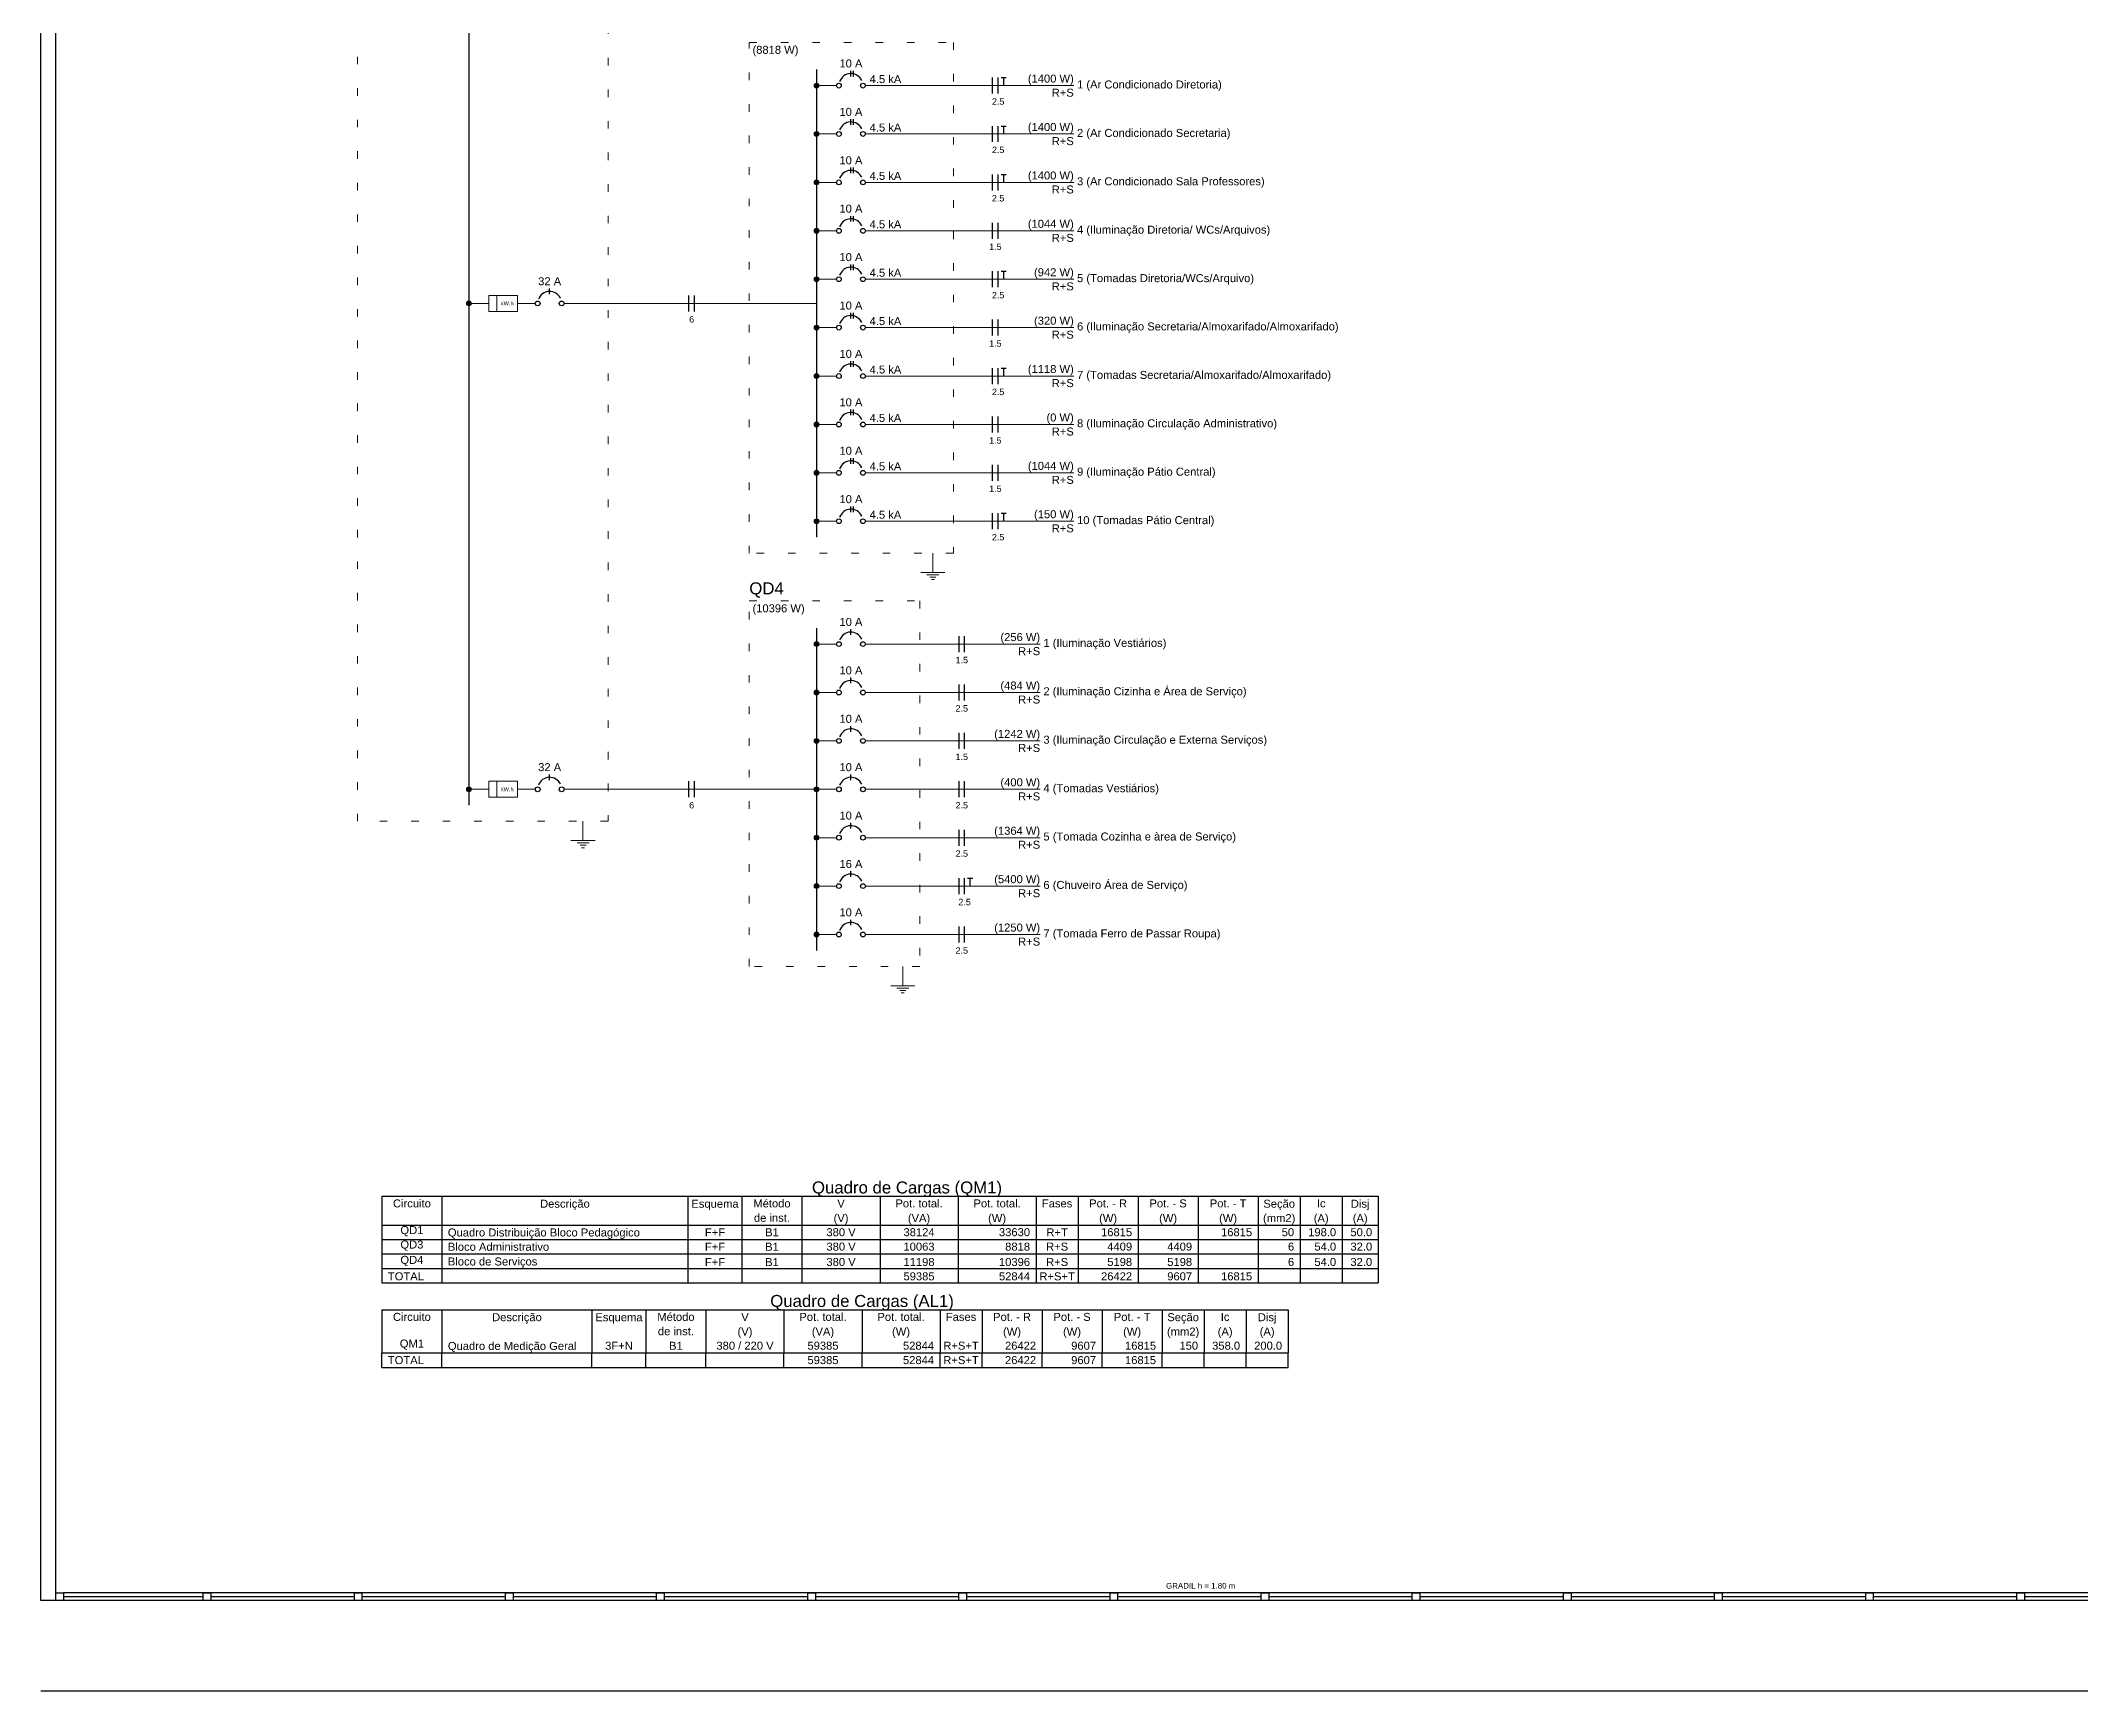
# Model space of a CAD drawing. Extents: x 210 to 779, y 61 to 241.
# Drawn here: x 325.15 to 352.14, y 171.11 to 192.95 of the extents above; entities that cross this region are included whole.
import ezdxf

# ---------------------------------------------------------------- set-up
doc = ezdxf.new("R2010")
doc.units = 0
doc.header["$LTSCALE"] = 2
doc.linetypes.add('DOT2', pattern=[3.175, 0, -3.175])
doc.layers.get('0').update_dxf_attribs({"linetype": 'CONTINUOUS'})
for name, color, linetype in [('A-MURO', 2, 'CONTINUOUS'), ('A-PISOS-NIVEL', 1, 'CONTINUOUS'), ('AR-PIS', 1, 'CONTINUOUS'), ('AR-TXT', 1, 'CONTINUOUS'), ('PORTAL_VTA_PROX', 1, 'CONTINUOUS')]:
    doc.layers.add(name, color=color, linetype=linetype)
for name, color, linetype, lineweight in [('DI-Barramento', 6, 'CONTINUOUS', 30), ('DI-Disjuntor', 1, 'CONTINUOUS', 30), ('DI-Fios', 3, 'CONTINUOUS', 30), ('DI-Linhas do diagrama', 9, 'CONTINUOUS', 20), ('DI-Linhas do quadro', 1, 'CONTINUOUS', 30), ('DI-Pontilhado', 7, 'CONTINUOUS', 20), ('DI-Textos do diagrama', 7, 'CONTINUOUS', 20), ('DI-Textos do quadro', 7, 'CONTINUOUS', 20), ('DI-Título do diagrama', 3, 'CONTINUOUS', 30), ('DI-Título do quadro', 1, 'CONTINUOUS', 30)]:
    doc.layers.add(name, color=color, linetype=linetype, lineweight=lineweight)
doc.styles.add('Arial', font='arial.ttf')
doc.styles.add('ESC-50-A20', font='arial.ttf', dxfattribs={"height": 0.1})

msp = doc.modelspace()

# ---------------------------------------------------------------- linework, layer by layer
at = {"color": 251}
for points in [[(325.448, 172.31), (325.348, 172.31), (325.348, 172.41), (325.448, 172.41)], [(327.398, 172.31), (327.298, 172.31), (327.298, 172.41), (327.398, 172.41)], [(329.398, 172.31), (329.298, 172.31), (329.298, 172.41), (329.398, 172.41)], [(331.398, 172.31), (331.298, 172.31), (331.298, 172.41), (331.398, 172.41)], [(333.398, 172.31), (333.298, 172.31), (333.298, 172.41), (333.398, 172.41)], [(335.398, 172.31), (335.298, 172.31), (335.298, 172.41), (335.398, 172.41)], [(337.398, 172.31), (337.298, 172.31), (337.298, 172.41), (337.398, 172.41)], [(339.398, 172.31), (339.298, 172.31), (339.298, 172.41), (339.398, 172.41)], [(341.398, 172.31), (341.298, 172.31), (341.298, 172.41), (341.398, 172.41)], [(343.398, 172.31), (343.298, 172.31), (343.298, 172.41), (343.398, 172.41)], [(345.398, 172.31), (345.298, 172.31), (345.298, 172.41), (345.398, 172.41)], [(347.398, 172.31), (347.298, 172.31), (347.298, 172.41), (347.398, 172.41)], [(349.398, 172.31), (349.298, 172.31), (349.298, 172.41), (349.398, 172.41)], [(351.398, 172.31), (351.298, 172.31), (351.298, 172.41), (351.398, 172.41)]]:
    msp.add_lwpolyline(points, close=True, dxfattribs=at)
at = {"layer": 'A-MURO', "color": 251}
for p, q in [((325.148, 172.31), (325.148, 222.31)), ((325.348, 172.31), (325.348, 222.11)), ((325.348, 172.31), (325.148, 172.31))]:
    msp.add_line(p, q, dxfattribs=at)
at = {"layer": 'A-PISOS-NIVEL', "color": 251}
msp.add_line((366.091, 171.11), (325.148, 171.11), dxfattribs=at)
at = {"layer": 'AR-PIS', "color": 251, "ltscale": 10}
for p, q in [((327.298, 172.36), (325.448, 172.36)), ((329.298, 172.36), (327.398, 172.36)), ((331.298, 172.36), (329.398, 172.36)), ((333.298, 172.36), (331.398, 172.36)), ((335.298, 172.36), (333.398, 172.36)), ((337.298, 172.36), (335.398, 172.36)), ((339.298, 172.36), (337.398, 172.36)), ((341.298, 172.36), (339.398, 172.36)), ((343.298, 172.36), (341.398, 172.36)), ((345.298, 172.36), (343.398, 172.36)), ((347.298, 172.36), (345.398, 172.36)), ((349.298, 172.36), (347.398, 172.36)), ((351.298, 172.36), (349.398, 172.36)), ((353.298, 172.36), (351.398, 172.36))]:
    msp.add_line(p, q, dxfattribs=at)
at = {"layer": 'DI-Barramento', "linetype": 'Continuous'}
for p, q in [((330.812, 202.511), (330.812, 182.836)), ((335.413, 192.573), (335.413, 186.383)), ((335.413, 185.181), (335.413, 180.913))]:
    msp.add_line(p, q, dxfattribs=at)
at = {"layer": 'DI-Disjuntor', "linetype": 'Continuous'}
for p, q in [((335.869, 192.483), (335.869, 192.557)), ((335.901, 192.483), (335.901, 192.557)), ((335.869, 191.842), (335.869, 191.916)), ((335.901, 191.842), (335.901, 191.916)), ((335.869, 191.202), (335.869, 191.276)), ((335.901, 191.202), (335.901, 191.276)), ((335.869, 190.561), (335.869, 190.635)), ((335.901, 190.561), (335.901, 190.635)), ((335.869, 189.92), (335.869, 189.994)), ((335.901, 189.92), (335.901, 189.994)), ((331.882, 189.6), (331.882, 189.674)), ((335.869, 189.28), (335.869, 189.354)), ((335.901, 189.28), (335.901, 189.354)), ((335.869, 188.639), (335.869, 188.713)), ((335.901, 188.639), (335.901, 188.713)), ((335.869, 187.998), (335.869, 188.072)), ((335.901, 187.998), (335.901, 188.072)), ((335.869, 187.357), (335.869, 187.432)), ((335.901, 187.357), (335.901, 187.432)), ((335.869, 186.717), (335.869, 186.791)), ((335.901, 186.717), (335.901, 186.791)), ((335.869, 185.091), (335.869, 185.165)), ((335.869, 184.45), (335.869, 184.525)), ((335.869, 183.81), (335.869, 183.884)), ((331.882, 183.169), (331.882, 183.243)), ((335.869, 183.169), (335.869, 183.243)), ((335.869, 182.528), (335.869, 182.603)), ((335.869, 181.888), (335.869, 181.962)), ((335.869, 181.247), (335.869, 181.321))]:
    msp.add_line(p, q, dxfattribs=at)
for centre in [(335.71, 192.361), (336.028, 192.361), (335.71, 191.721), (336.028, 191.721), (335.71, 191.08), (336.028, 191.08), (335.71, 190.439), (336.028, 190.439), (335.71, 189.798), (336.028, 189.798), (331.723, 189.478), (332.041, 189.478), (335.71, 189.158), (336.028, 189.158), (335.71, 188.517), (336.028, 188.517), (335.71, 187.876), (336.028, 187.876), (335.71, 187.236), (336.028, 187.236), (335.71, 186.595), (336.028, 186.595), (335.71, 184.969), (336.028, 184.969), (335.71, 184.329), (336.028, 184.329), (335.71, 183.688), (336.028, 183.688), (331.723, 183.047), (332.041, 183.047), (335.71, 183.047), (336.028, 183.047), (335.71, 182.407), (336.028, 182.407), (335.71, 181.766), (336.028, 181.766), (335.71, 181.125), (336.028, 181.125)]:
    msp.add_circle(centre, 0.0318, dxfattribs=at)
for centre in [(335.869, 192.361), (335.869, 191.721), (335.869, 191.08), (335.869, 190.439), (335.869, 189.798), (331.882, 189.478), (335.869, 189.158), (335.869, 188.517), (335.869, 187.876), (335.869, 187.236), (335.869, 186.595), (335.869, 184.969), (335.869, 184.329), (335.869, 183.688), (331.882, 183.047), (335.869, 183.047), (335.869, 182.407), (335.869, 181.766), (335.869, 181.125)]:
    msp.add_arc(centre, 0.159, 25, 160, dxfattribs=at)
at = {"layer": 'DI-Fios', "linetype": 'Continuous'}
for p, q in [((337.743, 192.255), (337.743, 192.467)), ((337.817, 192.255), (337.817, 192.467)), ((337.858, 192.467), (337.925, 192.467)), ((337.892, 192.361), (337.892, 192.467)), ((337.743, 191.615), (337.743, 191.826)), ((337.817, 191.615), (337.817, 191.826)), ((337.858, 191.826), (337.925, 191.826)), ((337.892, 191.721), (337.892, 191.826)), ((337.743, 190.974), (337.743, 191.186)), ((337.817, 190.974), (337.817, 191.186)), ((337.858, 191.186), (337.925, 191.186)), ((337.892, 191.08), (337.892, 191.186)), ((337.743, 190.333), (337.743, 190.545)), ((337.817, 190.333), (337.817, 190.545)), ((337.743, 189.693), (337.743, 189.904)), ((337.817, 189.693), (337.817, 189.904)), ((337.858, 189.904), (337.925, 189.904)), ((337.892, 189.798), (337.892, 189.904)), ((333.724, 189.372), (333.724, 189.584)), ((333.799, 189.372), (333.799, 189.584)), ((337.743, 189.052), (337.743, 189.264)), ((337.817, 189.052), (337.817, 189.264)), ((337.743, 188.411), (337.743, 188.623)), ((337.817, 188.411), (337.817, 188.623)), ((337.858, 188.623), (337.925, 188.623)), ((337.892, 188.517), (337.892, 188.623)), ((337.743, 187.77), (337.743, 187.982)), ((337.817, 187.77), (337.817, 187.982)), ((337.743, 187.13), (337.743, 187.342)), ((337.817, 187.13), (337.817, 187.342)), ((337.743, 186.489), (337.743, 186.701)), ((337.817, 186.489), (337.817, 186.701)), ((337.858, 186.701), (337.925, 186.701)), ((337.892, 186.595), (337.892, 186.701)), ((337.299, 184.863), (337.299, 185.075)), ((337.373, 184.863), (337.373, 185.075)), ((337.299, 184.223), (337.299, 184.435)), ((337.373, 184.223), (337.373, 184.435)), ((337.299, 183.582), (337.299, 183.794)), ((337.373, 183.582), (337.373, 183.794)), ((333.724, 182.941), (333.724, 183.153)), ((333.799, 182.941), (333.799, 183.153)), ((337.299, 182.941), (337.299, 183.153)), ((337.373, 182.941), (337.373, 183.153)), ((337.299, 182.301), (337.299, 182.513)), ((337.373, 182.301), (337.373, 182.513)), ((337.299, 181.66), (337.299, 181.872)), ((337.373, 181.66), (337.373, 181.872)), ((337.413, 181.872), (337.481, 181.872)), ((337.447, 181.766), (337.447, 181.872)), ((337.299, 181.019), (337.299, 181.231)), ((337.373, 181.019), (337.373, 181.231))]:
    msp.add_line(p, q, dxfattribs=at)
at = {"layer": 'DI-Linhas do diagrama', "linetype": 'Continuous'}
for p, q in [((335.445, 192.361), (335.678, 192.361)), ((336.059, 192.361), (338.818, 192.361)), ((335.445, 191.721), (335.678, 191.721)), ((336.059, 191.721), (338.818, 191.721)), ((335.445, 191.08), (335.678, 191.08)), ((336.059, 191.08), (338.818, 191.08)), ((335.445, 190.439), (335.678, 190.439)), ((336.059, 190.439), (338.818, 190.439)), ((335.445, 189.798), (335.678, 189.798)), ((336.059, 189.798), (338.818, 189.798)), ((330.844, 189.478), (331.077, 189.478)), ((331.183, 189.372), (331.183, 189.584)), ((331.458, 189.478), (331.691, 189.478)), ((332.072, 189.478), (335.413, 189.478)), ((335.445, 189.158), (335.678, 189.158)), ((336.059, 189.158), (338.818, 189.158)), ((335.445, 188.517), (335.678, 188.517)), ((336.059, 188.517), (338.818, 188.517)), ((335.445, 187.876), (335.678, 187.876)), ((336.059, 187.876), (338.818, 187.876)), ((335.445, 187.236), (335.678, 187.236)), ((336.059, 187.236), (338.818, 187.236)), ((335.445, 186.595), (335.678, 186.595)), ((336.059, 186.595), (338.818, 186.595)), ((335.445, 184.969), (335.678, 184.969)), ((336.059, 184.969), (338.373, 184.969)), ((335.445, 184.329), (335.678, 184.329)), ((336.059, 184.329), (338.373, 184.329)), ((335.445, 183.688), (335.678, 183.688)), ((336.059, 183.688), (338.373, 183.688)), ((330.844, 183.047), (331.077, 183.047)), ((331.183, 182.941), (331.183, 183.153)), ((331.458, 183.047), (331.691, 183.047)), ((332.072, 183.047), (335.413, 183.047)), ((335.445, 183.047), (335.678, 183.047)), ((336.059, 183.047), (338.373, 183.047)), ((335.445, 182.407), (335.678, 182.407)), ((336.059, 182.407), (338.373, 182.407)), ((335.445, 181.766), (335.678, 181.766)), ((336.059, 181.766), (338.373, 181.766)), ((335.445, 181.125), (335.678, 181.125)), ((336.059, 181.125), (338.373, 181.125))]:
    msp.add_line(p, q, dxfattribs=at)
at = {"layer": 'DI-Linhas do diagrama', "linetype": 'Continuous', "const_width": 0.0318}
for points in [[(335.429, 192.361, 1), (335.397, 192.361, 1)], [(335.429, 191.721, 1), (335.397, 191.721, 1)], [(335.429, 191.08, 1), (335.397, 191.08, 1)], [(335.429, 190.439, 1), (335.397, 190.439, 1)], [(335.429, 189.798, 1), (335.397, 189.798, 1)], [(330.828, 189.478, 1), (330.796, 189.478, 1)], [(335.429, 189.158, 1), (335.397, 189.158, 1)], [(335.429, 188.517, 1), (335.397, 188.517, 1)], [(335.429, 187.876, 1), (335.397, 187.876, 1)], [(335.429, 187.236, 1), (335.397, 187.236, 1)], [(335.429, 186.595, 1), (335.397, 186.595, 1)], [(335.429, 184.969, 1), (335.397, 184.969, 1)], [(335.429, 184.329, 1), (335.397, 184.329, 1)], [(335.429, 183.688, 1), (335.397, 183.688, 1)], [(330.828, 183.047, 1), (330.796, 183.047, 1)], [(335.429, 183.047, 1), (335.397, 183.047, 1)], [(335.429, 182.407, 1), (335.397, 182.407, 1)], [(335.429, 181.766, 1), (335.397, 181.766, 1)], [(335.429, 181.125, 1), (335.397, 181.125, 1)]]:
    msp.add_lwpolyline(points, format="xyb", close=True, dxfattribs=at)
at = {"layer": 'DI-Linhas do diagrama', "linetype": 'Continuous'}
for points in [[(331.077, 189.372), (331.077, 189.584), (331.458, 189.584), (331.458, 189.372), (331.077, 189.372)], [(331.077, 182.941), (331.077, 183.153), (331.458, 183.153), (331.458, 182.941), (331.077, 182.941)]]:
    msp.add_lwpolyline(points, close=True, dxfattribs=at)
for centre in [(335.413, 192.361), (335.413, 191.721), (335.413, 191.08), (335.413, 190.439), (335.413, 189.798), (330.812, 189.478), (335.413, 189.158), (335.413, 188.517), (335.413, 187.876), (335.413, 187.236), (335.413, 186.595), (335.413, 184.969), (335.413, 184.329), (335.413, 183.688), (330.812, 183.047), (335.413, 183.047), (335.413, 182.407), (335.413, 181.766), (335.413, 181.125)]:
    msp.add_circle(centre, 0.0318, dxfattribs=at)
at = {"layer": 'DI-Linhas do quadro', "linetype": 'Continuous'}
for p, q in [((329.662, 177.661), (342.846, 177.661)), ((329.662, 177.661), (329.662, 176.517)), ((330.456, 177.661), (330.456, 176.517)), ((333.712, 177.661), (333.712, 176.517)), ((334.427, 177.661), (334.427, 176.517)), ((335.221, 177.661), (335.221, 176.517)), ((336.254, 177.661), (336.254, 176.517)), ((337.286, 177.661), (337.286, 176.517)), ((338.319, 177.661), (338.319, 176.517)), ((338.875, 177.661), (338.875, 176.517)), ((339.669, 177.661), (339.669, 176.517)), ((340.463, 177.661), (340.463, 176.517)), ((341.258, 177.661), (341.258, 176.517)), ((341.814, 177.661), (341.814, 176.517)), ((342.37, 177.661), (342.37, 176.517)), ((342.846, 177.661), (342.846, 176.517)), ((329.662, 177.279), (342.846, 177.279)), ((329.662, 177.089), (342.846, 177.089)), ((329.662, 176.898), (342.846, 176.898)), ((329.662, 176.707), (342.846, 176.707)), ((329.662, 176.517), (342.846, 176.517)), ((329.662, 176.159), (341.655, 176.159)), ((329.662, 176.159), (329.662, 175.587)), ((330.456, 176.159), (330.456, 175.587)), ((332.441, 176.159), (332.441, 175.587)), ((333.156, 176.159), (333.156, 175.587)), ((333.95, 176.159), (333.95, 175.587)), ((334.983, 176.159), (334.983, 175.587)), ((336.016, 176.159), (336.016, 175.587)), ((337.048, 176.159), (337.048, 175.587)), ((337.604, 176.159), (337.604, 175.587)), ((338.398, 176.159), (338.398, 175.587)), ((339.193, 176.159), (339.193, 175.587)), ((339.987, 176.159), (339.987, 175.587)), ((340.543, 176.159), (340.543, 175.587)), ((341.099, 176.159), (341.099, 175.587)), ((341.655, 176.159), (341.655, 175.587)), ((329.662, 175.587), (341.655, 175.587)), ((329.662, 175.396), (329.662, 175.587)), ((329.662, 175.396), (329.662, 175.587)), ((330.456, 175.396), (330.456, 175.587)), ((332.441, 175.396), (332.441, 175.587)), ((333.156, 175.396), (333.156, 175.587)), ((333.95, 175.396), (333.95, 175.587)), ((334.983, 175.396), (334.983, 175.587)), ((336.016, 175.396), (336.016, 175.587)), ((337.048, 175.396), (337.048, 175.587)), ((337.604, 175.396), (337.604, 175.587)), ((338.398, 175.396), (338.398, 175.587)), ((339.193, 175.396), (339.193, 175.587)), ((339.987, 175.396), (339.987, 175.587)), ((340.543, 175.396), (340.543, 175.587)), ((341.099, 175.396), (341.099, 175.587)), ((341.655, 175.396), (341.655, 175.587)), ((329.662, 175.396), (341.655, 175.396))]:
    msp.add_line(p, q, dxfattribs=at)
at = {"layer": 'DI-Pontilhado', "linetype": 'DOT2', "ltscale": 0.05}
for points in [[(329.34, 182.624), (329.34, 203.582), (332.655, 203.582), (332.655, 182.624), (329.34, 182.624)], [(334.524, 186.171), (334.524, 192.933), (337.224, 192.933), (337.224, 186.171), (334.524, 186.171)], [(334.524, 180.702), (334.524, 185.541), (336.78, 185.541), (336.78, 180.702), (334.524, 180.702)]]:
    msp.add_lwpolyline(points, close=True, dxfattribs=at)
at = {"layer": 'DI-Textos do diagrama', "linetype": 'Continuous'}
for p, q in [((336.954, 186.171), (336.954, 185.917)), ((336.796, 185.917), (337.113, 185.917)), ((336.875, 185.885), (337.034, 185.885)), ((336.915, 185.854), (336.994, 185.854)), ((336.934, 185.822), (336.974, 185.822)), ((332.323, 182.624), (332.323, 182.37)), ((332.164, 182.37), (332.482, 182.37)), ((332.244, 182.338), (332.403, 182.338)), ((332.284, 182.306), (332.363, 182.306)), ((332.303, 182.274), (332.343, 182.274)), ((336.554, 180.702), (336.554, 180.447)), ((336.395, 180.447), (336.713, 180.447)), ((336.475, 180.416), (336.633, 180.416)), ((336.514, 180.384), (336.594, 180.384)), ((336.534, 180.352), (336.574, 180.352))]:
    msp.add_line(p, q, dxfattribs=at)
at = {"layer": 'PORTAL_VTA_PROX', "color": 251}
for p, q in [((365.298, 172.41), (325.448, 172.41)), ((365.298, 172.31), (325.448, 172.31))]:
    msp.add_line(p, q, dxfattribs=at)

# ---------------------------------------------------------------- texts
at = {"layer": 'AR-TXT', "color": 251, "style": 'ESC-50-A20'}
msp.add_text('GRADIL h = 1.80 m', height=0.075, dxfattribs=at).set_placement((340.039, 172.468))
at = {"layer": 'DI-Textos do diagrama', "line_spacing_factor": 0.798, "style": 'Arial'}
for s, insert, char_height, width, attachment_point in [('(8818 W)', (334.566, 192.75), 0.1059, 1.01664, 7), ('10 A', (335.869, 192.6), 0.1059, 0.50832, 8), (' 4.5 kA', (336.075, 192.393), 0.1059, 0.88956, 7), ('(1400 W)', (338.818, 192.369), 0.1059, 1.01664, 9), ('1 (Ar Condicionado Diretoria)', (338.861, 192.291), 0.1059, 3.68532, 7), ('2.5', (337.817, 192.107), 0.0847, 0.30499, 8), ('R+S', (338.818, 192.213), 0.1059, 0.38124, 9), ('10 A', (335.869, 191.959), 0.1059, 0.50832, 8), (' 4.5 kA', (336.075, 191.752), 0.1059, 0.88956, 7), ('(1400 W)', (338.818, 191.728), 0.1059, 1.01664, 9), ('R+S', (338.818, 191.572), 0.1059, 0.38124, 9), ('2 (Ar Condicionado Secretaria)', (338.861, 191.65), 0.1059, 3.8124, 7), ('10 A', (335.869, 191.318), 0.1059, 0.50832, 8), ('2.5', (337.817, 191.467), 0.0847, 0.30499, 8), (' 4.5 kA', (336.075, 191.112), 0.1059, 0.88956, 7), ('(1400 W)', (338.818, 191.087), 0.1059, 1.01664, 9), ('3 (Ar Condicionado Sala Professores)', (338.861, 191.01), 0.1059, 4.57488, 7), ('2.5', (337.817, 190.826), 0.0847, 0.30499, 8), ('R+S', (338.818, 190.932), 0.1059, 0.38124, 9), ('10 A', (335.869, 190.678), 0.1059, 0.50832, 8), (' 4.5 kA', (336.075, 190.471), 0.1059, 0.88956, 7), ('(1044 W)', (338.818, 190.447), 0.1059, 1.01664, 9), ('1.5', (337.78, 190.185), 0.0847, 0.30499, 8), ('R+S', (338.818, 190.291), 0.1059, 0.38124, 9), ('4 (Iluminação Diretoria/ WCs/Arquivos)', (338.861, 190.369), 0.1059, 4.82904, 7), ('10 A', (335.869, 190.037), 0.1059, 0.50832, 8), ('32 A', (331.882, 189.717), 0.1059, 0.50832, 8), (' 4.5 kA', (336.075, 189.83), 0.1059, 0.88956, 7), ('(942 W)', (338.818, 189.806), 0.1059, 0.88956, 9), ('R+S', (338.818, 189.65), 0.1059, 0.38124, 9), ('5 (Tomadas Diretoria/WCs/Arquivo)', (338.861, 189.728), 0.1059, 4.19364, 7), ('kW.h', (331.236, 189.452), 0.0529, 0.25416, 7), ('10 A', (335.869, 189.396), 0.1059, 0.50832, 8), ('2.5', (337.817, 189.544), 0.0847, 0.30499, 8), ('6', (333.761, 189.224), 0.0847, 0.10166, 8), (' 4.5 kA', (336.075, 189.19), 0.1059, 0.88956, 7), ('(320 W)', (338.818, 189.165), 0.1059, 0.88956, 9), ('6 (Iluminação Secretaria/Almoxarifado/Almoxarifado)', (338.861, 189.088), 0.1059, 6.48108, 7), ('1.5', (337.78, 188.904), 0.0847, 0.30499, 8), ('R+S', (338.818, 189.01), 0.1059, 0.38124, 9), ('10 A', (335.869, 188.756), 0.1059, 0.50832, 8), (' 4.5 kA', (336.075, 188.549), 0.1059, 0.88956, 7), ('(1118 W)', (338.818, 188.525), 0.1059, 1.01664, 9), ('R+S', (338.818, 188.369), 0.1059, 0.38124, 9), ('7 (Tomadas Secretaria/Almoxarifado/Almoxarifado)', (338.861, 188.447), 0.1059, 6.09984, 7), ('10 A', (335.869, 188.115), 0.1059, 0.50832, 8), ('2.5', (337.817, 188.263), 0.0847, 0.30499, 8), (' 4.5 kA', (336.075, 187.908), 0.1059, 0.88956, 7), ('(0 W)', (338.818, 187.884), 0.1059, 0.6354, 9), ('8 (Iluminação Circulação Administrativo)', (338.861, 187.806), 0.1059, 5.0832, 7), ('10 A', (335.869, 187.474), 0.1059, 0.50832, 8), ('1.5', (337.78, 187.622), 0.0847, 0.30499, 8), ('R+S', (338.818, 187.728), 0.1059, 0.38124, 9), (' 4.5 kA', (336.075, 187.268), 0.1059, 0.88956, 7), ('(1044 W)', (338.818, 187.243), 0.1059, 1.01664, 9), ('9 (Iluminação Pátio Central)', (338.861, 187.166), 0.1059, 3.55824, 7), ('1.5', (337.78, 186.982), 0.0847, 0.30499, 8), ('R+S', (338.818, 187.088), 0.1059, 0.38124, 9), ('10 A', (335.869, 186.833), 0.1059, 0.50832, 8), (' 4.5 kA', (336.075, 186.627), 0.1059, 0.88956, 7), ('(150 W)', (338.818, 186.603), 0.1059, 0.88956, 9), ('R+S', (338.818, 186.447), 0.1059, 0.38124, 9), ('10 (Tomadas Pátio Central)', (338.861, 186.525), 0.1059, 3.30408, 7), ('2.5', (337.817, 186.341), 0.0847, 0.30499, 8), ('(10396 W)', (334.566, 185.358), 0.1059, 1.14372, 7), ('10 A', (335.869, 185.208), 0.1059, 0.50832, 8), ('(256 W)', (338.373, 184.977), 0.1059, 0.88956, 9), ('R+S', (338.373, 184.821), 0.1059, 0.38124, 9), ('1 (Iluminação Vestiários)', (338.416, 184.899), 0.1059, 3.177, 7), ('10 A', (335.869, 184.567), 0.1059, 0.50832, 8), ('1.5', (337.336, 184.715), 0.0847, 0.30499, 8), ('(484 W)', (338.373, 184.336), 0.1059, 0.88956, 9), ('2 (Iluminação Cizinha e Área de Serviço)', (338.416, 184.259), 0.1059, 5.0832, 7), ('2.5', (337.336, 184.075), 0.0847, 0.30499, 8), ('R+S', (338.373, 184.181), 0.1059, 0.38124, 9), ('10 A', (335.869, 183.926), 0.1059, 0.50832, 8), ('(1242 W)', (338.373, 183.696), 0.1059, 1.01664, 9), ('R+S', (338.373, 183.54), 0.1059, 0.38124, 9), ('3 (Iluminação Circulação e Externa Serviços)', (338.416, 183.618), 0.1059, 5.59152, 7), ('32 A', (331.882, 183.286), 0.1059, 0.50832, 8), ('10 A', (335.869, 183.286), 0.1059, 0.50832, 8), ('1.5', (337.336, 183.434), 0.0847, 0.30499, 8), ('kW.h', (331.236, 183.021), 0.0529, 0.25416, 7), ('(400 W)', (338.373, 183.055), 0.1059, 0.88956, 9), ('R+S', (338.373, 182.899), 0.1059, 0.38124, 9), ('4 (Tomadas Vestiários)', (338.416, 182.977), 0.1059, 2.79576, 7), ('6', (333.761, 182.793), 0.0847, 0.10166, 8), ('10 A', (335.869, 182.645), 0.1059, 0.50832, 8), ('2.5', (337.336, 182.793), 0.0847, 0.30499, 8), ('(1364 W)', (338.373, 182.414), 0.1059, 1.01664, 9), ('5 (Tomada Cozinha e àrea de Serviço)', (338.416, 182.337), 0.1059, 4.57488, 7), ('2.5', (337.336, 182.153), 0.0847, 0.30499, 8), ('R+S', (338.373, 182.259), 0.1059, 0.38124, 9), ('16 A', (335.869, 182.004), 0.1059, 0.50832, 8), ('(5400 W)', (338.373, 181.773), 0.1059, 1.01664, 9), ('R+S', (338.373, 181.618), 0.1059, 0.38124, 9), ('6 (Chuveiro Área de Serviço)', (338.416, 181.696), 0.1059, 3.55824, 7), ('10 A', (335.869, 181.364), 0.1059, 0.50832, 8), ('2.5', (337.373, 181.512), 0.0847, 0.30499, 8), ('(1250 W)', (338.373, 181.133), 0.1059, 1.01664, 9), ('7 (Tomada Ferro de Passar Roupa)', (338.416, 181.055), 0.1059, 4.06656, 7), ('2.5', (337.336, 180.871), 0.0847, 0.30499, 8), ('R+S', (338.373, 180.977), 0.1059, 0.38124, 9)]:
    msp.add_mtext(s, dxfattribs=dict(at, insert=insert, char_height=char_height, width=width, attachment_point=attachment_point))
at = {"layer": 'DI-Textos do quadro', "line_spacing_factor": 0.798, "style": 'Arial'}
for s, insert, char_height, width, attachment_point in [('Circuito', (330.059, 177.512), 0.1059, 1.01664, 8), ('Descrição', (332.084, 177.477), 0.1059, 1.14372, 8), ('Esquema', (334.07, 177.477), 0.1059, 0.88956, 8), ('Método', (334.824, 177.512), 0.1059, 0.76248, 8), ('V', (335.738, 177.512), 0.106, 0.12708, 8), ('Pot. total.', (336.77, 177.512), 0.1059, 1.39788, 8), ('Pot. total.', (337.803, 177.512), 0.1059, 1.39788, 8), ('Fases', (338.597, 177.512), 0.1059, 0.6354, 8), ('Pot. - R', (339.272, 177.512), 0.1059, 1.01664, 8), ('Pot. - S', (340.066, 177.512), 0.1059, 1.01664, 8), ('Pot. - T', (340.86, 177.512), 0.1059, 1.01664, 8), ('Seção', (341.536, 177.477), 0.1059, 0.6354, 8), ('Ic', (342.092, 177.512), 0.1059, 0.25416, 8), ('Disj', (342.608, 177.477), 0.1059, 0.50832, 8), ('de inst.', (334.824, 177.322), 0.1059, 1.01664, 8), ('(V)', (335.738, 177.287), 0.1059, 0.38124, 8), ('(VA)', (336.77, 177.287), 0.1059, 0.50832, 8), ('(W)', (337.803, 177.287), 0.1059, 0.38124, 8), ('(W)', (339.272, 177.287), 0.1059, 0.38124, 8), ('(W)', (340.066, 177.287), 0.1059, 0.38124, 8), ('(W)', (340.86, 177.287), 0.1059, 0.38124, 8), ('(mm2)', (341.536, 177.287), 0.1059, 0.6354, 8), ('(A)', (342.092, 177.287), 0.1059, 0.38124, 8), ('(A)', (342.608, 177.287), 0.1059, 0.38124, 8), ('QD1', (330.059, 177.131), 0.1059, 0.38124, 8), ('QD3', (330.059, 176.94), 0.1059, 0.38124, 8), ('Quadro Distribuição Bloco Pedagógico', (330.535, 177.096), 0.1059, 4.57488, 7), ('Bloco Administrativo', (330.535, 176.938), 0.1059, 4.57488, 7), ('F+F', (334.07, 177.131), 0.1059, 0.38124, 8), ('F+F', (334.07, 176.94), 0.1059, 0.38124, 8), ('B1', (334.824, 177.131), 0.1059, 0.25416, 8), ('B1', (334.824, 176.94), 0.1059, 0.25416, 8), ('380 V', (335.738, 177.131), 0.1059, 0.6354, 8), ('380 V', (335.738, 176.94), 0.1059, 0.6354, 8), ('38124', (336.77, 177.131), 0.1059, 0.6354, 8), ('10063', (336.77, 176.94), 0.1059, 0.6354, 8), ('33630', (338.239, 177.131), 0.1059, 0.6354, 9), ('8818', (338.239, 176.94), 0.1059, 0.50832, 9), ('R+S', (338.597, 176.94), 0.1059, 0.38124, 8), ('R+T', (338.597, 177.131), 0.1059, 0.38124, 8), ('16815', (339.59, 177.131), 0.1059, 0.6354, 9), ('4409', (339.59, 176.94), 0.1059, 0.50832, 9), ('4409', (340.384, 176.94), 0.1059, 0.50832, 9), ('16815', (341.178, 177.131), 0.1059, 0.6354, 9), ('50', (341.734, 177.131), 0.1059, 0.25416, 9), ('6', (341.734, 176.94), 0.106, 0.12708, 9), ('198.0', (342.29, 177.131), 0.1059, 0.6354, 9), ('54.0', (342.29, 176.94), 0.1059, 0.50832, 9), ('32.0', (342.767, 176.94), 0.1059, 0.50832, 9), ('50.0', (342.767, 177.131), 0.1059, 0.38124, 9), ('QD4', (330.059, 176.737), 0.1059, 0.38124, 8), ('Bloco de Serviços', (330.535, 176.712), 0.1059, 4.57488, 7), ('F+F', (334.07, 176.737), 0.1059, 0.38124, 8), ('B1', (334.824, 176.737), 0.1059, 0.25416, 8), ('380 V', (335.738, 176.737), 0.1059, 0.6354, 8), ('11198', (336.77, 176.737), 0.1059, 0.6354, 8), ('10396', (338.239, 176.737), 0.1059, 0.6354, 9), ('R+S', (338.597, 176.737), 0.1059, 0.38124, 8), ('5198', (339.59, 176.737), 0.1059, 0.50832, 9), ('5198', (340.384, 176.737), 0.1059, 0.50832, 9), ('6', (341.734, 176.737), 0.106, 0.12708, 9), ('54.0', (342.29, 176.737), 0.1059, 0.50832, 9), ('32.0', (342.767, 176.737), 0.1059, 0.50832, 9), ('TOTAL', (329.741, 176.547), 0.1059, 0.6354, 7), ('59385', (336.77, 176.547), 0.1059, 0.6354, 8), ('52844', (338.239, 176.547), 0.1059, 0.6354, 9), ('R+S+T', (338.597, 176.547), 0.1059, 0.6354, 8), ('26422', (339.59, 176.547), 0.1059, 0.6354, 9), ('9607', (340.384, 176.547), 0.1059, 0.6354, 9), ('16815', (341.178, 176.547), 0.1059, 0.6354, 9), ('Circuito', (330.059, 176.01), 0.1059, 1.01664, 8), ('Descrição', (331.449, 175.975), 0.1059, 1.14372, 8), ('Esquema', (332.799, 175.975), 0.1059, 0.88956, 8), ('Método', (333.553, 176.01), 0.1059, 0.76248, 8), ('V', (334.467, 176.01), 0.106, 0.12708, 8), ('Pot. total.', (335.499, 176.01), 0.1059, 1.39788, 8), ('Pot. total.', (336.532, 176.01), 0.1059, 1.39788, 8), ('Fases', (337.326, 176.01), 0.1059, 0.6354, 8), ('Pot. - R', (338.001, 176.01), 0.1059, 1.01664, 8), ('Pot. - S', (338.795, 176.01), 0.1059, 1.01664, 8), ('Pot. - T', (339.59, 176.01), 0.1059, 1.01664, 8), ('Seção', (340.265, 175.975), 0.1059, 0.6354, 8), ('Ic', (340.821, 176.01), 0.1059, 0.25416, 8), ('Disj', (341.377, 175.975), 0.1059, 0.50832, 8), ('QM1', (330.059, 175.629), 0.1059, 0.38124, 8), ('Quadro de Medição Geral', (330.535, 175.594), 0.1059, 2.92284, 7), ('3F+N', (332.799, 175.629), 0.1059, 0.50832, 8), ('de inst.', (333.553, 175.82), 0.1059, 1.01664, 8), ('B1', (333.553, 175.629), 0.1059, 0.25416, 8), ('380 / 220 V', (334.467, 175.629), 0.1059, 1.39788, 8), ('(V)', (334.467, 175.785), 0.1059, 0.38124, 8), ('59385', (335.499, 175.629), 0.1059, 0.6354, 8), ('(VA)', (335.499, 175.785), 0.1059, 0.50832, 8), ('(W)', (336.532, 175.785), 0.1059, 0.38124, 8), ('52844', (336.969, 175.629), 0.1059, 0.6354, 9), ('R+S+T', (337.326, 175.629), 0.1059, 0.6354, 8), ('(W)', (338.001, 175.785), 0.1059, 0.38124, 8), ('26422', (338.319, 175.629), 0.1059, 0.6354, 9), ('(W)', (338.795, 175.785), 0.1059, 0.38124, 8), ('9607', (339.113, 175.629), 0.1059, 0.6354, 9), ('(W)', (339.59, 175.785), 0.1059, 0.38124, 8), ('16815', (339.907, 175.629), 0.1059, 0.6354, 9), ('(mm2)', (340.265, 175.785), 0.1059, 0.6354, 8), ('150', (340.463, 175.629), 0.1059, 0.38124, 9), ('358.0', (341.019, 175.629), 0.1059, 0.6354, 9), ('(A)', (340.821, 175.785), 0.1059, 0.38124, 8), ('200.0', (341.575, 175.629), 0.1059, 0.6354, 9), ('(A)', (341.377, 175.785), 0.1059, 0.38124, 8), ('TOTAL', (329.741, 175.438), 0.1059, 0.6354, 7), ('59385', (335.499, 175.438), 0.1059, 0.6354, 8), ('52844', (336.969, 175.438), 0.1059, 0.6354, 9), ('R+S+T', (337.326, 175.438), 0.1059, 0.6354, 8), ('26422', (338.319, 175.438), 0.1059, 0.6354, 9), ('9607', (339.113, 175.438), 0.1059, 0.6354, 9), ('16815', (339.907, 175.438), 0.1059, 0.6354, 9)]:
    msp.add_mtext(s, dxfattribs=dict(at, insert=insert, char_height=char_height, width=width, attachment_point=attachment_point))
at = {"layer": 'DI-Título do diagrama', "insert": (334.524, 185.584), "char_height": 0.1588, "width": 0.57186, "attachment_point": 7, "line_spacing_factor": 0.798, "style": 'Arial'}
msp.add_mtext('QD4', dxfattribs=at)
at = {"layer": 'DI-Título do quadro', "char_height": 0.15885, "width": 4.19364, "attachment_point": 8, "line_spacing_factor": 0.798, "style": 'Arial'}
for s, insert in [('Quadro de Cargas (QM1)', (336.611, 177.65)), ('Quadro de Cargas (AL1)', (336.016, 176.148))]:
    msp.add_mtext(s, dxfattribs=dict(at, insert=insert))

doc.saveas('drawing.dxf')
